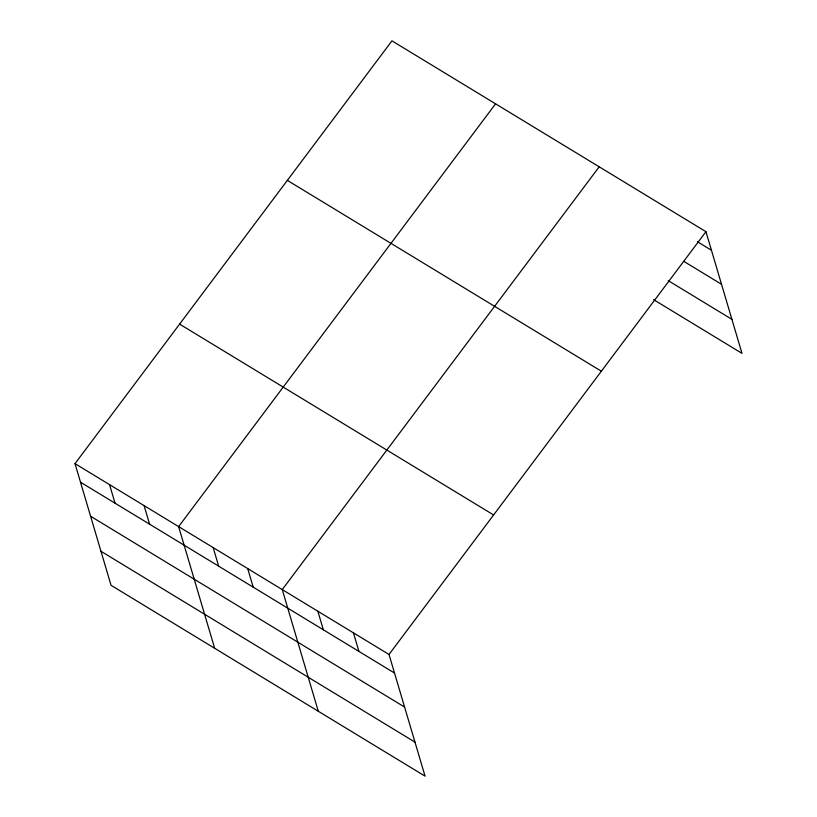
<?xml version="1.0" encoding="UTF-8"?>
<svg xmlns="http://www.w3.org/2000/svg" width="817" height="817" viewBox="0 0 817 817"><rect width="100%" height="100%" fill="white"/><g stroke="black" fill="none" stroke-linecap="round" stroke-linejoin="round"><path stroke-width="1.23" d="M75.011 463.637L389.015 654.478L425.054 776.15L111.051 585.309L75.011 463.637L391.946 40.85L705.949 231.691L741.989 353.363L653.559 299.625M495.562 103.83L178.627 526.618L214.667 648.279M599.188 166.811L282.253 589.588L318.293 711.26M389.015 654.478L705.949 231.691M697.432 241.74L711.454 250.268M683.788 261.348L721.534 284.285M668.286 280.67L731.909 319.345M287.349 180.373L601.363 371.214M179.597 324.114L493.611 514.965M80.505 482.204L394.519 673.045M90.585 516.232L404.599 707.073M100.971 551.281L414.975 742.122M353.434 632.848L358.929 651.425M317.844 611.218L323.338 629.795M247.714 568.601L253.209 587.168M213.176 547.604L218.67 566.171M144.088 505.621L149.593 524.187M109.549 484.624L115.054 503.201"/></g></svg>
